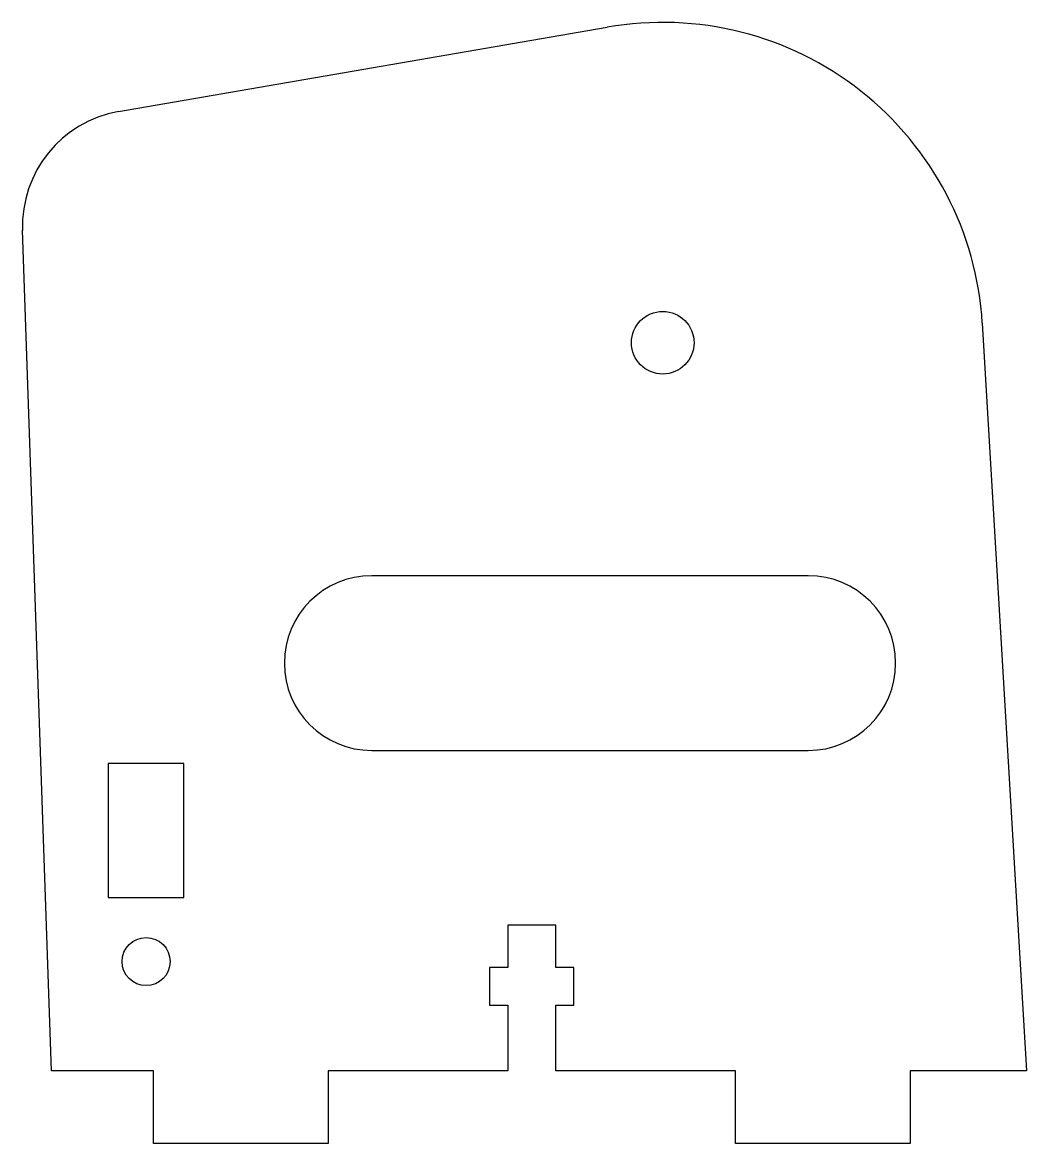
# Model space of a CAD drawing. Header units: millimetres. Extents: x -44 to 25, y -5 to 72.
import ezdxf

# ---------------------------------------------------------------- set-up
doc = ezdxf.new("R2010")
doc.units = ezdxf.units.MM

msp = doc.modelspace()

# ---------------------------------------------------------------- linework, layer by layer
for p, q in [((-37.389, 65.878), (-3.82, 71.666)), ((-42, 0), (-43.995, 57.721)), ((21.959, 51.343), (25, 0)), ((10, 34), (-20, 34)), ((-20, 22), (10, 22)), ((-32.9, 21.1), (-38.1, 21.1)), ((-38.1, 21.1), (-38.1, 11.9)), ((-32.9, 11.9), (-32.9, 21.1)), ((-38.1, 11.9), (-32.9, 11.9)), ((-7.35, 10), (-10.65, 10)), ((-10.65, 10), (-10.65, 7.1)), ((-7.35, 7.1), (-7.35, 10)), ((-10.65, 7.1), (-11.9, 7.1)), ((-11.9, 7.1), (-11.9, 4.5)), ((-6.1, 7.1), (-7.35, 7.1)), ((-6.1, 4.5), (-6.1, 7.1)), ((-11.9, 4.5), (-10.65, 4.5)), ((-10.65, 4.5), (-10.65, 0)), ((-7.35, 0), (-7.35, 4.5)), ((-7.35, 4.5), (-6.1, 4.5)), ((-35, 0), (-42, 0)), ((-35, -5), (-35, 0)), ((-10.65, 0), (-23, 0)), ((-23, 0), (-23, -5)), ((5, 0), (-7.35, 0)), ((5, -5), (5, 0)), ((25, 0), (17, 0)), ((17, 0), (17, -5)), ((-23, -5), (-35, -5)), ((17, -5), (5, -5))]:
    msp.add_line(p, q)
for centre, radius in [((0, 50), 2.15), ((-35.5, 7.5), 1.65)]:
    msp.add_circle(centre, radius)
for centre, radius, start, end in [((0, 50), 22, 3.5, 100), ((-36, 58), 8, 99.99999, 182), ((-20, 28), 6, -270, -90), ((10, 28), 6, -90, 90)]:
    msp.add_arc(centre, radius, start, end)

doc.saveas('drawing.dxf')
